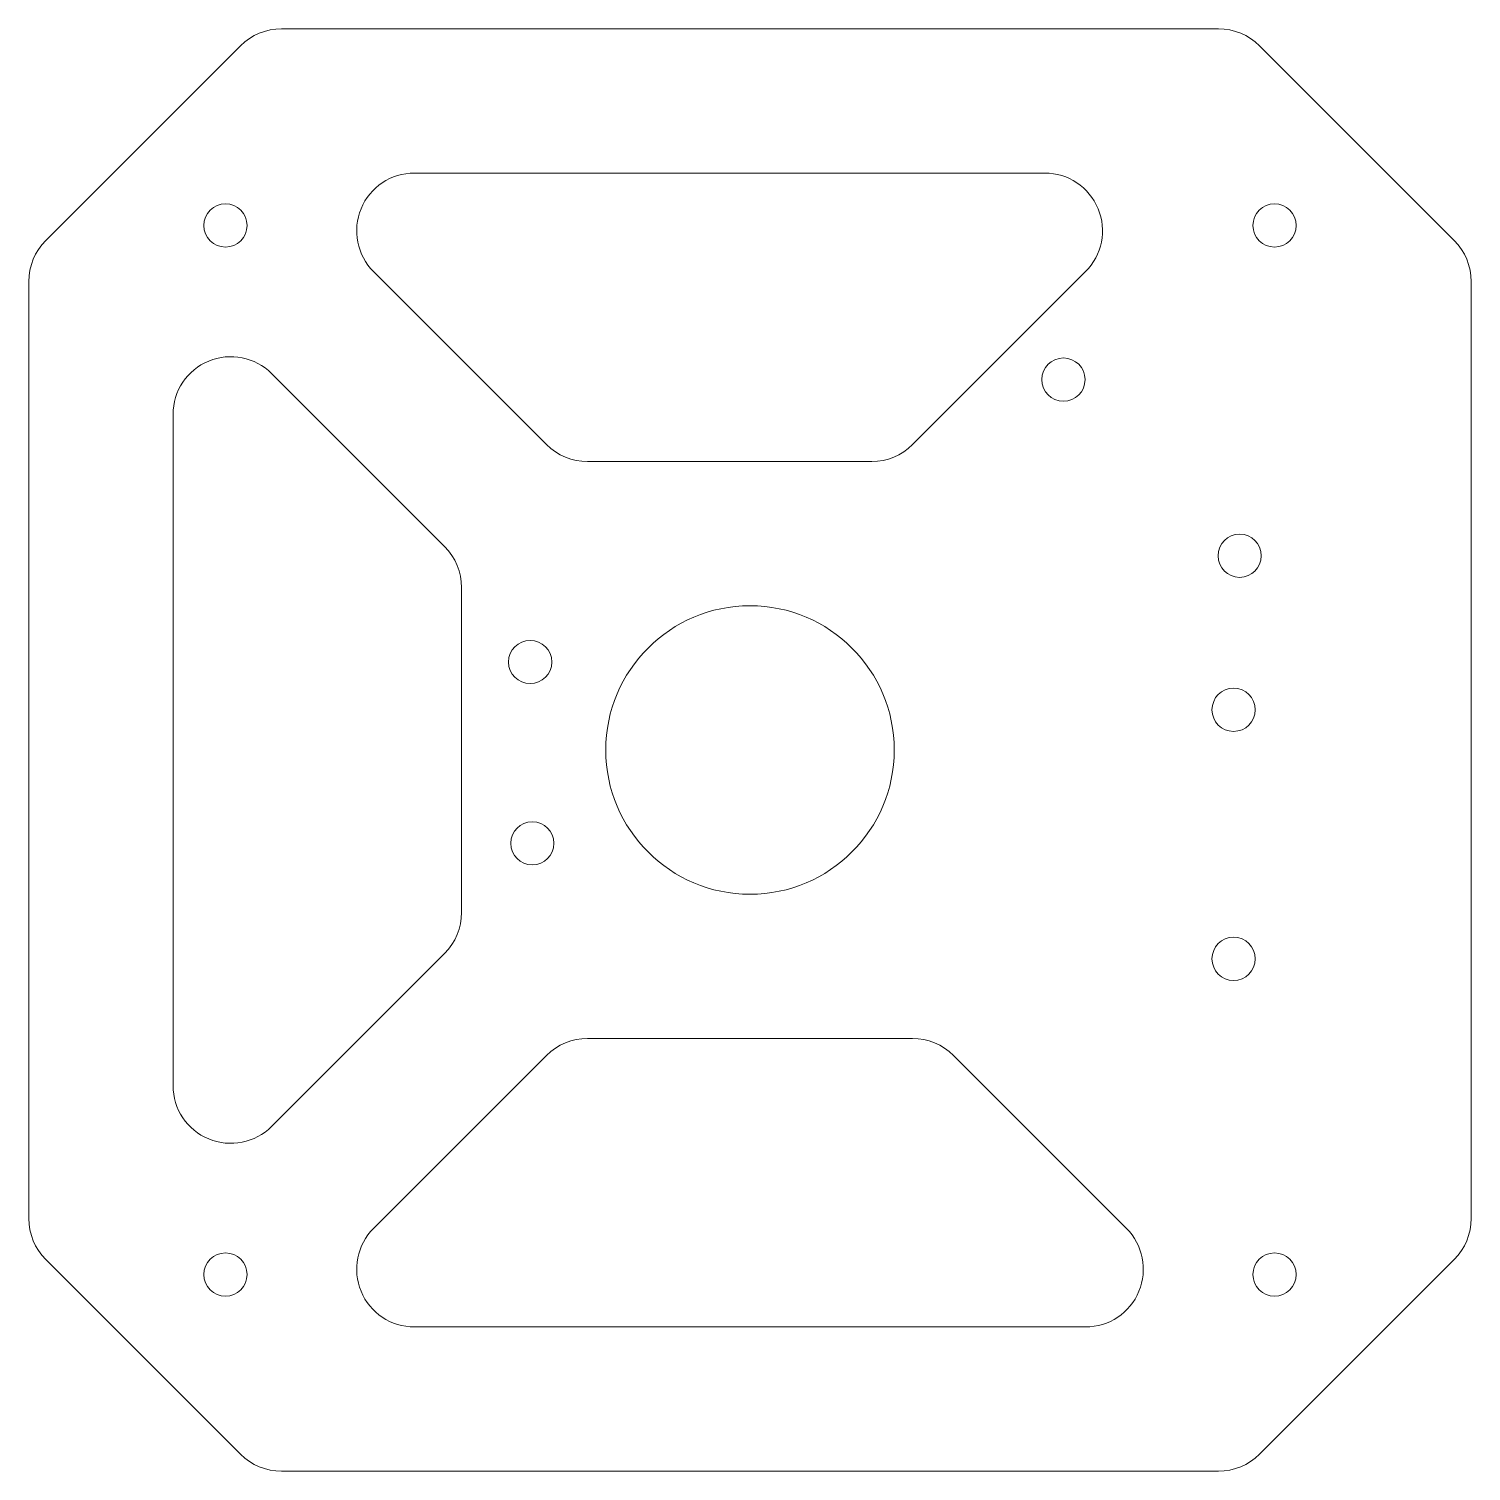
# Model space of a CAD drawing. Header units: millimetres. Extents: x -50 to 50, y -50 to 50.
import ezdxf

# ---------------------------------------------------------------- set-up
doc = ezdxf.new("R2010")
doc.units = ezdxf.units.MM
doc.layers.get('0').update_dxf_attribs({"linetype": 'CONTINUOUS', "lineweight": 0})

msp = doc.modelspace()

# ---------------------------------------------------------------- linework, layer by layer
for p, q in [((-32.49, 50), (32.49, 50)), ((-48.83, 35.32), (-35.32, 48.83)), ((35.32, 48.83), (48.83, 35.32)), ((-23.27, 40), (20.44, 40)), ((-14.1, 21.17), (-26.1, 33.17)), ((23.27, 33.17), (11.27, 21.17)), ((-50, 32.49), (-50, -32.49)), ((50, 32.49), (50, -32.49)), ((-33.17, 26.1), (-21.17, 14.1)), ((-40, -23.27), (-40, 23.27)), ((8.44, 20), (-11.27, 20)), ((-20, 11.27), (-20, -11.27)), ((-21.17, -14.1), (-33.17, -26.1)), ((-11.27, -20), (11.27, -20)), ((-26.1, -33.17), (-14.1, -21.17)), ((14.1, -21.17), (26.1, -33.17)), ((-48.83, -35.32), (-35.32, -48.83)), ((48.83, -35.32), (35.32, -48.83)), ((23.27, -40), (-23.27, -40)), ((32.49, -50), (-32.49, -50))]:
    msp.add_line(p, q)
for centre, radius in [((-36.37, 36.37), 1.5), ((36.37, 36.37), 1.5), ((21.73, 25.68), 1.5), ((33.95, 13.47), 1.5), ((0, 0), 10), ((-15.24, 6.1), 1.5), ((33.53, 2.79), 1.5), ((-15.09, -6.47), 1.5), ((33.53, -14.48), 1.5), ((-36.37, -36.37), 1.5), ((36.37, -36.37), 1.5)]:
    msp.add_circle(centre, radius)
for centre, start, end in [((-32.49, 46), 90, 135), ((32.49, 46), 45, 90), ((-23.27, 36), 90, 225), ((20.44, 36), 315, 90), ((-46, 32.49), 135, 180), ((46, 32.49), 0, 45), ((-36, 23.27), 45, 180), ((-11.27, 24), 225, 270), ((8.44, 24), 270, 315), ((-24, 11.27), 0, 45), ((-24, -11.27), 315, 0), ((-11.27, -24), 90, 135), ((11.27, -24), 45, 90), ((-36, -23.27), 180, 315), ((-46, -32.49), 180, 225), ((46, -32.49), 315, 0), ((-23.27, -36), 135, 270), ((23.27, -36), 270, 45), ((-32.49, -46), 225, 270), ((32.49, -46), 270, 315)]:
    msp.add_arc(centre, 4, start, end)

doc.saveas('drawing.dxf')
